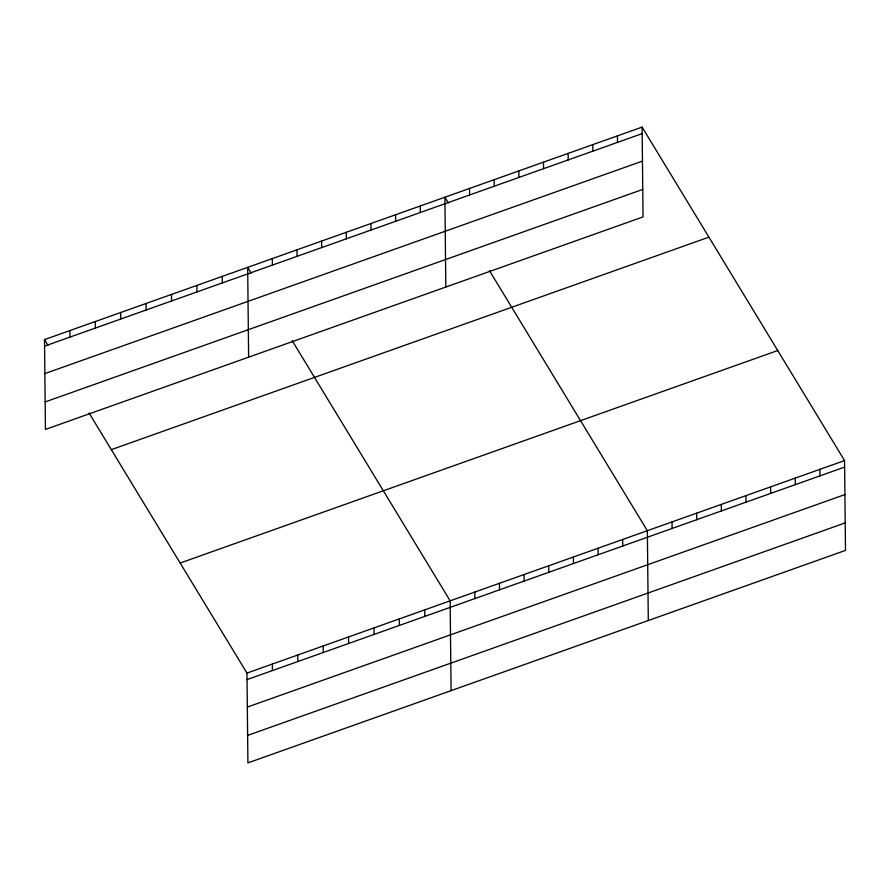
<?xml version="1.0" encoding="UTF-8"?>
<svg xmlns="http://www.w3.org/2000/svg" width="890" height="890" viewBox="0 0 890 890"><rect width="100%" height="100%" fill="white"/><g stroke="black" fill="none" stroke-linecap="round" stroke-linejoin="round"><path stroke-width="1.33" d="M642.091 127.103L643.036 216.915L45.446 429.425L44.5 339.602L642.091 127.103L844.554 460.575L845.5 550.398L247.91 762.897L246.964 673.085L89.045 412.971M44.567 346.132L642.157 133.622M44.856 373.611L642.447 161.112M45.156 401.935L642.747 189.425M111.317 449.65L708.907 237.152M180.158 563.036L777.749 350.526M246.964 673.085L844.554 460.575M247.042 679.604L844.632 467.105M247.32 707.094L844.91 494.584M247.62 735.407L845.211 522.908M448.371 202.965L444.889 197.224L445.823 287.047M489.433 270.593L647.353 530.707L648.298 620.519M251.158 273.085L247.676 267.356L248.621 357.168M292.22 340.714L450.151 600.828L451.085 690.651M44.5 339.602L47.982 345.342M819.913 469.341L819.979 475.872M795.26 478.108L795.326 484.638M770.606 486.875L770.673 493.394M745.953 495.641L746.02 502.16M721.312 504.407L721.378 510.927M696.659 513.174L696.725 519.693M672.006 521.941L672.072 528.46M622.7 539.474L622.777 545.993M617.438 135.87L617.504 142.389M598.058 548.24L598.125 554.759M592.785 144.636L592.862 151.155M573.405 557.007L573.471 563.526M568.143 153.403L568.209 159.922M548.752 565.773L548.818 572.292M543.49 162.169L543.556 168.688M524.099 574.54L524.166 581.059M518.837 170.936L518.903 177.455M499.446 583.295L499.524 589.825M494.184 179.702L494.25 186.221M474.804 592.061L474.871 598.592M469.542 188.458L469.609 194.988M424.753 609.861L424.819 616.381M420.236 205.99L420.303 212.521M395.583 214.757L395.649 221.287M399.354 618.895L399.421 625.414M370.93 223.523L371.008 230.054M373.956 627.928L374.022 634.448M346.288 232.29L346.355 238.809M348.557 636.962L348.624 643.481M321.635 241.057L321.702 247.576M323.159 645.984L323.226 652.515M296.982 249.823L297.049 256.342M297.761 655.018L297.827 661.548M272.329 258.589L272.396 265.109M272.362 664.051L272.429 670.571M222.289 276.389L222.355 282.909M196.89 285.423L196.957 291.942M171.492 294.445L171.559 300.976M146.094 303.479L146.16 309.998M120.695 312.512L120.762 319.032M95.297 321.546L95.364 328.065M69.898 330.579L69.965 337.099"/></g></svg>
